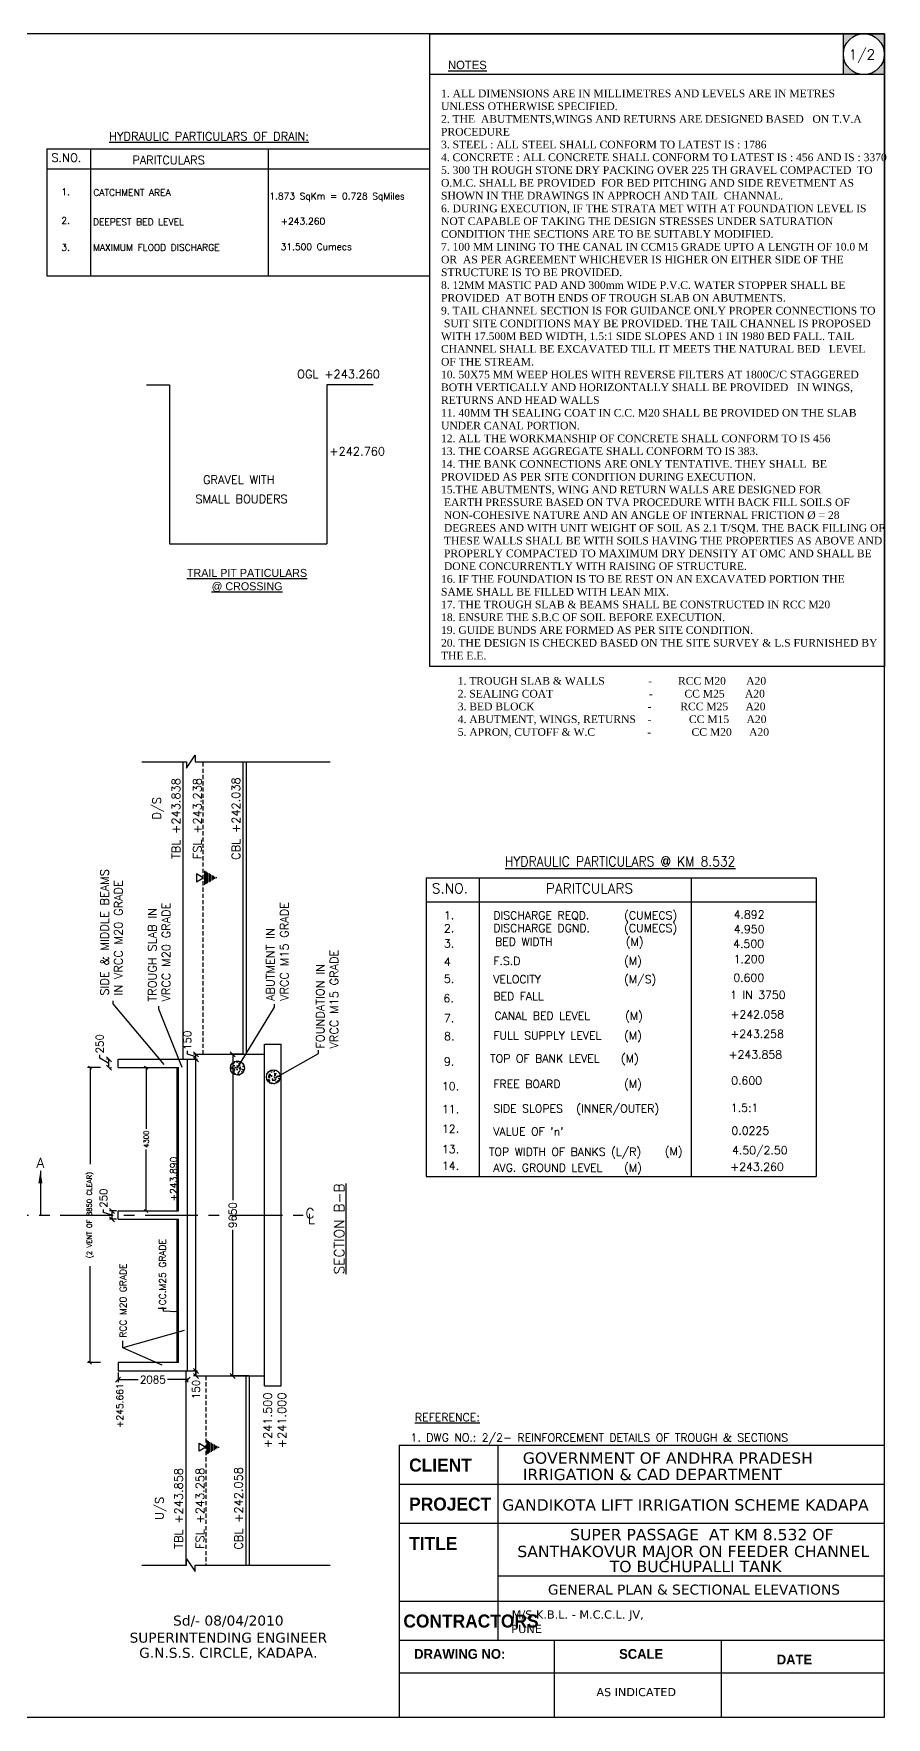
# Model space of a CAD drawing. Header units: inches. Extents: x 103704 to 210066, y -88751 to 89240.
# Drawn here: x 184495 to 210066, y -88142 to -37647 of the extents above; entities that cross this region are included whole.
import ezdxf
from ezdxf.enums import TextEntityAlignment as Align

# ---------------------------------------------------------------- set-up
doc = ezdxf.new("R2010")
doc.units = ezdxf.units.IN
doc.header["$LTSCALE"] = 100
doc.header["$MEASUREMENT"] = 0
doc.header["$PDMODE"] = 3
doc.linetypes.add('CENTER', pattern=[50.8, 31.75, -6.35, 6.35, -6.35])
doc.linetypes.add('DASHED2', pattern=[0.375, 0.25, -0.125])
for name, color, linetype in [('CAPTION', 242, 'Continuous'), ('Center Line', 7, 'CENTER'), ('Dim', 7, 'Continuous'), ('DIMEN', 7, 'Continuous'), ('HATCH', 8, 'Continuous'), ('HIDDEN LIGHT', 31, 'DASHED2'), ('SHEET', 3, 'Continuous'), ('Text', 7, 'Continuous')]:
    doc.layers.add(name, color=color, linetype=linetype)
doc.styles.add('ARIAL', font='times.ttf')
doc.styles.add('CITYBLUEPR', font='cityb___.ttf')
doc.styles.add('ROMANS', font='romans')
doc.styles.add('ROMANT', font='romant')
doc.styles.add('SIMPLEX', font='SIMPLEX.shx', dxfattribs={"height": 300})
doc.styles.get("Standard").update_dxf_attribs({"font": ''})
doc.styles.add('VERDANA', font='verdana.ttf')
doc.styles.get('Standard').set_extended_font_data('Univers Extended')
doc.dimstyles.new('Raj-50', dxfattribs={"dimscale": 50, "dimtxt": 2, "dimasz": 1.25, "dimexe": 1, "dimexo": 0.625, "dimtad": 0, "dimtxsty": 'ROMANS', "dimblk": 'OBLIQUE', "dimcen": 1.25, "dimclrd": 256, "dimclre": 256, "dimclrt": 256, "dimadec": 0, "dimazin": 0, "dimtfac": 1, "dimtmove": 1, "dimatfit": 3, "dimfxl": 1, "dimlwd": -1, "dimlwe": -1, "dimarcsym": 0})
doc.dimstyles.new('Raj-75', dxfattribs={"dimscale": 75, "dimtxt": 2, "dimasz": 1.25, "dimexe": 1, "dimexo": 0.625, "dimtad": 0, "dimtxsty": 'ROMANS', "dimblk": 'OBLIQUE', "dimcen": 1.25, "dimclrd": 256, "dimclre": 256, "dimclrt": 256, "dimadec": 0, "dimazin": 0, "dimtfac": 1, "dimtmove": 1, "dimatfit": 3, "dimfxl": 1, "dimlwd": -1, "dimlwe": -1, "dimarcsym": 0})

# ---------------------------------------------------------------- blocks, each defined once
blk = doc.blocks.new('_Oblique')
at = {"color": 0, "linetype": 'ByBlock', "lineweight": -2}
blk.add_line((-0.5, -0.5), (0.5, 0.5), dxfattribs=at)
blk = doc.blocks.new('*D71')
at = {"layer": 'Defpoints', "color": 0, "transparency": 16777216}
for p in [(190821, -68255), (190463, -77905), (190999, -77905)]:
    blk.add_point(p, dxfattribs=at)
at = {"layer": 'Dim', "transparency": 16777216}
for p, q in [((190774, -68255), (190388, -68255)), ((190463, -68255), (190463, -72636)), ((190463, -77905), (190463, -73523)), ((190952, -77905), (190388, -77905))]:
    blk.add_line(p, q, dxfattribs=at)
at = {"layer": 'Dim', "transparency": 16777216, "xscale": 150, "yscale": 150, "zscale": 150}
for p, rotation in [((190463, -68255), 90), ((190463, -77905), 270)]:
    blk.add_blockref('_Oblique', p, dxfattribs=dict(at, rotation=rotation))
at = {"layer": 'Dim', "transparency": 16777216, "insert": (190463, -73080), "char_height": 225, "attachment_point": 5, "rotation": 90, "style": 'ROMANS'}
blk.add_mtext('9650', dxfattribs=at)
blk = doc.blocks.new('*D80')
at = {"layer": 'Defpoints', "color": 0, "transparency": 16777216}
for p in [(189362, -68255), (189404, -68255), (189404, -68405)]:
    blk.add_point(p, dxfattribs=at)
at = {"layer": 'Dim', "transparency": 16777216}
for p, q in [((189104, -68252), (189104, -68158)), ((189362, -68330), (189104, -68252)), ((189358, -68255), (189287, -68255)), ((189358, -68405), (189287, -68405)), ((189362, -68405), (189362, -68255))]:
    blk.add_line(p, q, dxfattribs=at)
at = {"layer": 'Dim', "transparency": 16777216, "xscale": 150, "yscale": 150, "zscale": 150}
for p, rotation in [((189362, -68255), 90), ((189362, -68405), 270)]:
    blk.add_blockref('_Oblique', p, dxfattribs=dict(at, rotation=rotation))
at = {"layer": 'Dim', "transparency": 16777216, "insert": (189104, -67838), "char_height": 225, "attachment_point": 5, "rotation": 90, "style": 'ROMANS'}
blk.add_mtext('150', dxfattribs=at)
blk = doc.blocks.new('*D81')
at = {"layer": 'Defpoints', "color": 0, "transparency": 16777216}
for p in [(189404, -77755), (189362, -77905), (189404, -77905)]:
    blk.add_point(p, dxfattribs=at)
at = {"layer": 'Dim', "transparency": 16777216}
for p, q in [((189358, -77755), (189287, -77755)), ((189362, -77755), (189362, -77905)), ((189358, -77905), (189287, -77905))]:
    blk.add_line(p, q, dxfattribs=at)
at = {"layer": 'Dim', "transparency": 16777216, "xscale": 150, "yscale": 150, "zscale": 150}
for p, rotation in [((189362, -77755), 90), ((189362, -77905), 270)]:
    blk.add_blockref('_Oblique', p, dxfattribs=dict(at, rotation=rotation))
at = {"layer": 'Dim', "transparency": 16777216, "insert": (189363, -78308), "char_height": 225, "attachment_point": 5, "rotation": 90, "style": 'ROMANS'}
blk.add_mtext('150', dxfattribs=at)
blk = doc.blocks.new('*D82')
at = {"layer": 'Defpoints', "color": 0, "transparency": 16777216}
for p in [(187024, -77755), (187024, -78014), (189109, -77931)]:
    blk.add_point(p, dxfattribs=at)
at = {"layer": 'Dim', "transparency": 16777216}
for p, q in [((187024, -77801), (187024, -78089)), ((187024, -78014), (187624, -78014)), ((189109, -78014), (188510, -78014)), ((189109, -77978), (189109, -78089))]:
    blk.add_line(p, q, dxfattribs=at)
at = {"layer": 'Dim', "transparency": 16777216, "xscale": 150, "yscale": 150, "zscale": 150, "rotation": 180}
blk.add_blockref('_Oblique', (187024, -78014), dxfattribs=at)
at = {"layer": 'Dim', "transparency": 16777216, "xscale": 150, "yscale": 150, "zscale": 150}
blk.add_blockref('_Oblique', (189109, -78014), dxfattribs=at)
at = {"layer": 'Dim', "transparency": 16777216, "insert": (188067, -78014), "char_height": 225, "attachment_point": 5, "style": 'ROMANS'}
blk.add_mtext('2085', dxfattribs=at)
blk = doc.blocks.new('Water Level')
for p, q in [((595, -94), (-595, -94)), ((523, -219), (-523, -219)), ((451, -344), (-451, -344)), ((379, -469), (-379, -469)), ((307, -594), (-307, -594)), ((234, -719), (-234, -719)), ((162, -844), (-162, -844)), ((90, -969), (-90, -969)), ((41, -1094), (-36, -1094))]:
    blk.add_line(p, q)
blk.add_lwpolyline([(342, 592), (-342, 592), (0, 0)], close=True)
blk = doc.blocks.new('*D84')
at = {"layer": 'Defpoints', "color": 0, "transparency": 16777216}
for p in [(186752, -68405), (186752, -68405), (186752, -68655)]:
    blk.add_point(p, dxfattribs=at)
at = {"layer": 'Dim', "transparency": 16777216}
for p, q in [((186474, -68372), (186474, -68278)), ((186752, -68530), (186474, -68372)), ((186705, -68405), (186677, -68405)), ((186752, -68655), (186752, -68405)), ((186799, -68655), (186827, -68655))]:
    blk.add_line(p, q, dxfattribs=at)
at = {"layer": 'Dim', "transparency": 16777216, "xscale": 150, "yscale": 150, "zscale": 150}
for p, rotation in [((186752, -68405), 90), ((186752, -68655), 270)]:
    blk.add_blockref('_Oblique', p, dxfattribs=dict(at, rotation=rotation))
at = {"layer": 'Dim', "transparency": 16777216, "insert": (186474, -67942), "char_height": 225, "attachment_point": 5, "rotation": 90, "style": 'ROMANS'}
blk.add_mtext('250', dxfattribs=at)
blk = doc.blocks.new('*D91')
at = {"layer": 'Defpoints', "color": 0, "transparency": 16777216}
for p in [(186847, -72955), (187024, -72955), (187024, -73205)]:
    blk.add_point(p, dxfattribs=at)
at = {"layer": 'Dim', "transparency": 16777216}
for p, q in [((186589, -73002), (186589, -72908)), ((186847, -73080), (186589, -73002)), ((186978, -72955), (186772, -72955)), ((186978, -73205), (186772, -73205)), ((186847, -73205), (186847, -72955))]:
    blk.add_line(p, q, dxfattribs=at)
at = {"layer": 'Dim', "transparency": 16777216, "xscale": 150, "yscale": 150, "zscale": 150}
for p, rotation in [((186847, -72955), 90), ((186847, -73205), 270)]:
    blk.add_blockref('_Oblique', p, dxfattribs=dict(at, rotation=rotation))
at = {"layer": 'Dim', "transparency": 16777216, "insert": (186589, -72572), "char_height": 225, "attachment_point": 5, "rotation": 90, "style": 'ROMANS'}
blk.add_mtext('250', dxfattribs=at)
blk = doc.blocks.new('*D92')
at = {"layer": 'Defpoints', "color": 0, "transparency": 16777216}
for p in [(186545, -68655), (186187, -77505), (186545, -77505)]:
    blk.add_point(p, dxfattribs=at)
at = {"layer": 'Dim', "transparency": 16777216}
for p, q in [((186498, -68655), (186112, -68655)), ((186187, -68655), (186187, -71550)), ((186187, -77505), (186187, -74609)), ((186498, -77505), (186112, -77505))]:
    blk.add_line(p, q, dxfattribs=at)
at = {"layer": 'Dim', "transparency": 16777216, "xscale": 93.75, "yscale": 93.75, "zscale": 93.75}
for p, rotation in [((186187, -68655), 90), ((186187, -77505), 270)]:
    blk.add_blockref('_Oblique', p, dxfattribs=dict(at, rotation=rotation))
at = {"layer": 'Dim', "transparency": 16777216, "insert": (186187, -73080), "char_height": 150, "attachment_point": 5, "rotation": 90, "style": 'ROMANS'}
blk.add_mtext('(2 VENT OF 8850 CLEAR)', dxfattribs=at)
blk = doc.blocks.new('*D95')
at = {"layer": 'Defpoints', "color": 0, "transparency": 16777216}
for p in [(187929, -68655), (187870, -72955), (187929, -72955)]:
    blk.add_point(p, dxfattribs=at)
at = {"layer": 'Dim', "transparency": 16777216}
for p, q in [((187883, -68655), (187795, -68655)), ((187870, -68655), (187870, -70493)), ((187870, -72955), (187870, -71116)), ((187883, -72955), (187795, -72955))]:
    blk.add_line(p, q, dxfattribs=at)
at = {"layer": 'Dim', "transparency": 16777216, "xscale": 93.75, "yscale": 93.75, "zscale": 93.75}
for p, rotation in [((187870, -68655), 90), ((187870, -72955), 270)]:
    blk.add_blockref('_Oblique', p, dxfattribs=dict(at, rotation=rotation))
at = {"layer": 'Dim', "transparency": 16777216, "insert": (187870, -70805), "char_height": 150, "attachment_point": 5, "rotation": 90, "style": 'ROMANS'}
blk.add_mtext('4300', dxfattribs=at)

msp = doc.modelspace()

# ---------------------------------------------------------------- hatches: boundary and pattern name
h = msp.add_hatch(color=0)
h.paths.add_polyline_path([(209391.415, -38875.45, -0.414213562), (208777.017, -38261.052, -0.414213562), (209391.415, -37646.654), (208776.487, -37646.654), (208776.487, -38875.45)])
h.paths.add_polyline_path([(210005.813, -38261.052, -0.414213562), (209391.415, -38875.45), (210007.474, -38875.45), (210007.474, -37646.654), (209391.415, -37646.654, -0.414213562)])
h = msp.add_hatch()
h.set_pattern_fill('AR-CONC', color=0, scale=30, style=0)
h.set_pattern_definition([(50, (-11330.63, -9918.68), (215.17805, -18.82564), [22.5, -247.5]), (355, (-11330.63, -9918.68), (-41.6254, 225.65764), [18, -198]), (100.4514, (-11312.7, -9920.25), (173.55281, 206.83186), [19.12206, -210.34263]), (46.1842, (-11330.63, -9858.68), (320.1723, -49.6557), [33.75, -371.25]), (96.6356, (-11303.95, -9862.82), (280.3988, 292.23536), [28.6831, -315.5139]), (351.1842, (-11330.63, -9858.68), (280.3986, 292.2356), [27, -297]), (21, (-11300.63, -9873.68), (179.07212, -120.78567), [22.5, -247.5]), (326, (-11300.63, -9873.68), (72.9946, 217.54501), [18, -198]), (71.4514, (-11285.7, -9883.75), (252.06679, 96.75915), [19.12206, -210.34263]), (37.5, (-11330.63, -9918.68), (3.647957, 99.868156), [0, -195.6, 0, -201, 0, -198.75]), (7.5, (-11330.63, -9918.68), (78.92086, 118.323514), [0, -114.6, 0, -191.1, 0, -75.75]), (327.5, (-11397.53, -9918.68), (160.14673, -6.76646), [0, -75, 0, -234, 0, -310.5]), (317.5, (-11427.53, -9918.68), (174.95585, 30.031495), [0, -97.5, 0, -155.4, 0, -220.5])])
edge = h.paths.add_edge_path()
edge.add_arc((190605.273, -68668.077), 211.939, 0, 360)
h = msp.add_hatch()
h.set_pattern_fill('AR-CONC', color=0, scale=30, style=0)
h.set_pattern_definition([(50, (-12112.88, -10230.61), (215.17805, -18.82564), [22.5, -247.5]), (355, (-12112.88, -10230.61), (-41.6254, 225.65764), [18, -198]), (100.4514, (-12094.94, -10232.18), (173.55281, 206.83186), [19.12206, -210.34263]), (46.1842, (-12112.88, -10170.6), (320.1723, -49.6557), [33.75, -371.25]), (96.6356, (-12086.2, -10174.75), (280.3988, 292.23536), [28.6831, -315.5139]), (351.1842, (-12112.88, -10170.6), (280.3986, 292.2356), [27, -297]), (21, (-12082.88, -10185.61), (179.07212, -120.78567), [22.5, -247.5]), (326, (-12082.88, -10185.61), (72.9946, 217.54501), [18, -198]), (71.4514, (-12067.95, -10195.68), (252.06679, 96.75915), [19.12206, -210.34263]), (37.5, (-12112.876, -10230.61), (3.647957, 99.868156), [0, -195.6, 0, -201, 0, -198.75]), (7.5, (-12112.88, -10230.61), (78.92086, 118.323514), [0, -114.6, 0, -191.1, 0, -75.75]), (327.5, (-12179.78, -10230.61), (160.14673, -6.766462), [0, -75, 0, -234, 0, -310.5]), (317.5, (-12209.78, -10230.61), (174.95585, 30.031495), [0, -97.5, 0, -155.4, 0, -220.5])])
edge = h.paths.add_edge_path()
edge.add_arc((191686.758, -68931.831), 211.939, 0, 360)

# ---------------------------------------------------------------- linework, layer by layer
at = {"color": 0, "ltscale": 5}
for p, q in [((200342.503, -37646.654), (210008.232, -37646.654)), ((188981.382, -68404.501), (188981.382, -59483.283)), ((190781.382, -68254.501), (190781.382, -59483.283)), ((190881.382, -68254.501), (190881.382, -59483.283)), ((187024.382, -68654.501), (187024.382, -68404.501)), ((187024.382, -68404.501), (189404.382, -68404.501)), ((187024.382, -68654.501), (188834.382, -68654.501)), ((188794.382, -72954.501), (188794.382, -68654.501)), ((188834.382, -72954.501), (188834.382, -68654.501)), ((189109.382, -77754.501), (189109.382, -68404.501)), ((189359.382, -77904.501), (189359.382, -68254.501)), ((191419.382, -77904.501), (191419.382, -68254.501)), ((187024.382, -72954.501), (188834.382, -72954.501)), ((187024.382, -73204.501), (187024.382, -72954.501)), ((187024.382, -73204.501), (188834.382, -73204.501)), ((188794.382, -77504.501), (188794.382, -73204.501)), ((188834.382, -77504.501), (188834.382, -73204.501)), ((188834.382, -77504.501), (187024.382, -77504.501)), ((187024.382, -77754.501), (189404.382, -77754.501)), ((189061.382, -77754.501), (189061.382, -83578.97)), ((190861.382, -77904.501), (190861.382, -83578.97)), ((190961.382, -77904.501), (190961.382, -83578.97))]:
    msp.add_line(p, q, dxfattribs=at)
at = {"color": 0}
for p, q in [((208776.487, -38875.45), (208776.487, -37646.654)), ((209997.706, -38188.212), (210005.018, -38188.212)), ((210001.345, -38218.212), (210005.018, -38218.212)), ((210007.474, -38875.45), (196378.026, -38875.45)), ((184884.826, -41104.451), (196378.51, -41104.451)), ((184884.826, -41104.451), (184884.826, -44908.969)), ((186203.075, -41104.451), (186203.075, -44908.969)), ((191525.726, -41104.451), (191525.726, -44908.969)), ((184884.826, -41702.26), (196378.51, -41702.26)), ((184884.826, -44908.969), (196378.51, -44908.969)), ((196269.267, -62967.689), (207960.992, -62967.689)), ((196269.267, -62967.689), (196269.267, -71923.303)), ((197851.166, -62967.689), (197851.166, -71923.303)), ((204214.426, -62967.689), (204214.426, -71923.303)), ((207960.992, -62967.689), (207960.992, -71923.303)), ((196269.267, -63685.059), (207960.992, -63685.059)), ((191419.382, -78204.501), (191419.382, -67954.501)), ((191419.382, -67954.501), (191919.382, -67954.501)), ((191919.382, -78204.501), (191919.382, -67954.501)), ((189359.382, -68254.501), (191419.382, -68254.501)), ((196269.267, -71923.303), (207960.992, -71923.303)), ((189359.382, -77904.501), (191419.382, -77904.501)), ((191419.382, -78204.501), (191919.382, -78204.501))]:
    msp.add_line(p, q, dxfattribs=at)
at = {"color": 0, "ltscale": 5}
for points in [[(187739.843, -59483.283), (189078.013, -59483.283), (189078.013, -59671.839), (189335.507, -59289.387), (189335.507, -59483.283), (193384.128, -59483.283)], [(187739.843, -83578.97), (189078.013, -83578.97), (189078.013, -83390.414), (189335.507, -83772.866), (189335.507, -83578.97), (193384.128, -83578.97)]]:
    msp.add_lwpolyline(points, dxfattribs=at)
at = {"color": 0}
for centre, radius in [((209391.415, -38261.052), 614.398), ((190605.273, -68668.077), 211.939), ((191686.758, -68931.831), 211.939)]:
    msp.add_circle(centre, radius, dxfattribs=at)
at = {"layer": 'CAPTION', "color": 0}
for p, q in [((187876.328, -48180.644), (188568.808, -48180.644)), ((188568.808, -48180.644), (188568.808, -52951.893)), ((193291.261, -48180.644), (193291.261, -52951.893)), ((194676.222, -48180.644), (193291.261, -48180.644))]:
    msp.add_line(p, q, dxfattribs=at)
at = {"layer": 'Center Line', "color": 0, "ltscale": 0.5}
msp.add_line((139573.518, -73079.501), (192574.911, -73079.501), dxfattribs=at)
at = {"layer": 'Dim', "color": 0}
for p, q in [((188568.808, -52951.893), (193291.261, -52951.893)), ((188232.769, -75866.372), (188466.122, -75866.372)), ((188385.031, -75866.372), (188327.303, -75866.372)), ((188385.031, -75965.007), (188385.031, -75866.372)), ((187024.382, -77504.501), (187024.382, -77754.501))]:
    msp.add_line(p, q, dxfattribs=at)
for points in [[(210008.232, -37646.654), (138151.867, -37646.654), (138151.867, -88142.387), (210008.232, -88142.387)], [(196378.026, -37646.654), (210008.232, -37646.654), (210008.232, -56626.826), (196378.026, -56626.826)]]:
    msp.add_lwpolyline(points, close=True, dxfattribs=at)
at = {"layer": 'HIDDEN LIGHT', "color": 0, "ltscale": 5}
for p, q in [((189581.382, -68254.501), (189581.382, -59483.283)), ((189661.382, -77904.501), (189661.382, -83578.97))]:
    msp.add_line(p, q, dxfattribs=at)
at = {"layer": 'SHEET', "color": 0}
for p, q in [((195454.51, -79982.31), (210008.232, -79982.31)), ((195454.51, -79982.31), (195454.51, -88142.387)), ((198429.102, -85828.901), (198429.102, -79982.31)), ((195454.51, -81151.605), (210008.232, -81151.605)), ((195454.51, -82320.9), (210008.232, -82320.9)), ((198429.102, -83897.73), (210008.232, -83897.73)), ((195454.51, -84659.49), (210008.232, -84659.49)), ((195454.51, -85828.901), (210008.232, -85828.901)), ((200105.927, -85828.901), (200105.927, -88142.387)), ((205116.903, -85828.901), (205116.903, -88142.387)), ((195454.51, -86803.314), (210008.232, -86803.314)), ((195454.51, -88142.387), (210008.232, -88142.387))]:
    msp.add_line(p, q, dxfattribs=at)

# ---------------------------------------------------------------- block references
at = {"layer": 'HATCH', "color": 0, "yscale": 0.3500000000058208, "rotation": 90}
for p, xscale, zscale in [((189581.382, -62962.175), 0.3500000000058208, 0.3500000000058208), ((189661.382, -80043.108), -0.3500000000058208, 0.35)]:
    msp.add_blockref('Water Level', p, dxfattribs=dict(at, xscale=xscale, zscale=zscale))

# ---------------------------------------------------------------- texts
at = {"color": 0}
for s, height, style, p in [('1/2', 300, 'ROMANT', (208934.441, -38419.098)), ('%%UHYDRAULIC PARTICULARS OF DRAIN:', 250, 'ROMANT', (186758.799, -40847.801)), ('S.NO.', 250, 'ROMANS', (185024.972, -41490.542)), ('PARITCULARS', 250, 'ROMANS', (187452.453, -41563.452)), ('1.', 200, 'ROMANS', (185325.04, -42491.206)), ('CATCHMENT AREA', 200, 'ROMANS', (186281.507, -42510.438)), ('1.873 SqKm = 0.728 SqMiles', 200, 'ROMANS', (191561.666, -42616.664)), ('2.', 200, 'ROMANS', (185325.04, -43347.699)), ('DEEPEST BED LEVEL', 200, 'ROMANS', (186273.681, -43394.298)), ('+243.260', 200, 'ROMANS', (191901.612, -43373.052)), ('3.', 200, 'ROMANS', (185325.04, -44158.197)), ('MAXIMUM FLOOD DISCHARGE', 200, 'ROMANS', (186273.681, -44158.197)), ('31.500 Cumecs', 200, 'ROMANS', (191901.612, -44136.952)), ('S.NO.', 300, 'ROMANS', (196437.442, -63430.998)), ('PARITCULARS', 300, 'ROMANS', (199857.47, -63430.998)), ('1.', 240, 'ROMANS', (196797.524, -64210.567)), ('DISCHARGE REQD.', 240, 'ROMANS', (198279.249, -64210.567)), ('(CUMECS)', 240, 'ROMANS', (202201.005, -64210.567)), ('4.892', 240, 'ROMANS', (205486.886, -64185.073)), ('2.', 240, 'ROMANS', (196797.524, -64599.359)), ('DISCHARGE DGND. ', 240, 'ROMANS', (198279.249, -64590.636)), ('(CUMECS)', 240, 'ROMANS', (202201.005, -64590.636)), ('4.950', 240, 'ROMANS', (205486.886, -64623.614)), ('3.', 240, 'ROMANS', (196797.524, -65051.379)), ('BED WIDTH', 240, 'ROMANS', (198331.56, -65002.506)), ('(M)', 240, 'ROMANS', (202253.316, -65002.506)), ('4.500', 240, 'ROMANS', (205473.618, -65061.841)), ('4', 240, 'ROMANS', (196797.524, -65600.054)), ('F.S.D', 240, 'ROMANS', (198279.249, -65577.628)), ('(M)', 240, 'ROMANS', (202201.005, -65577.628)), ('1.200', 240, 'ROMANS', (205487.924, -65521.684)), ('5.', 240, 'ROMANS', (196797.524, -66111.245)), ('VELOCITY', 240, 'ROMANS', (198279.249, -66126.304)), ('(M/S)', 240, 'ROMANS', (202201.005, -66126.304)), ('0.600', 240, 'ROMANS', (205477.304, -66080.207)), ('6.', 240, 'ROMANS', (196784.922, -66696.124)), ('BED FALL', 240, 'ROMANS', (198279.249, -66637.494)), (' 1 IN 3750', 240, 'ROMANS', (205215.982, -66594.626)), ('7.', 240, 'ROMANS', (196797.524, -67290.478)), ('CANAL BED LEVEL', 240, 'ROMANS', (198310.73, -67222.373)), ('(M)', 240, 'ROMANS', (202232.486, -67222.373)), ('+242.058', 240, 'ROMANS', (205393.798, -67179.505)), ('8.', 240, 'ROMANS', (196805.531, -67831.09)), ('FULL SUPPLY LEVEL ', 240, 'ROMANS', (198279.249, -67816.727)), ('(M)', 240, 'ROMANS', (202201.005, -67816.727)), ('+243.258', 240, 'ROMANS', (205387.834, -67765.512)), ('+243.858', 240, 'ROMANS', (205336.328, -68384.056)), ('9.', 240, 'ROMANS', (196797.524, -68594.002)), ('TOP OF BANK LEVEL', 240, 'ROMANS', (198184.4, -68503.52)), ('(M)', 240, 'ROMANS', (202106.156, -68503.52)), ('10.', 240, 'ROMANS', (196738.747, -69333.336)), ('FREE BOARD', 240, 'ROMANS', (198279.249, -69266.432)), ('(M)', 240, 'ROMANS', (202201.005, -69266.432)), ('0.600', 240, 'ROMANS', (205413.225, -69164.228)), ('11.', 240, 'ROMANS', (196738.747, -70020.466)), ('SIDE SLOPES', 240, 'ROMANS', (198279.249, -70005.766)), ('(INNER/OUTER)', 240, 'ROMANS', (200766.929, -70005.766)), ('1.5:1', 240, 'ROMANS', (205402.298, -69980.272)), ('12.', 240, 'ROMANS', (196738.747, -70607.827)), ("VALUE OF 'n'", 240, 'ROMANS', (198279.249, -70692.896)), ('0.0225', 240, 'ROMANS', (205420.584, -70667.402)), ('13.', 240, 'ROMANS', (196738.747, -71221.785)), ('TOP WIDTH OF BANKS (L/R)', 240, 'ROMANS', (198149.076, -71301.936)), ('(M)', 240, 'ROMANS', (203421.341, -71287.087)), ('4.50/2.50', 240, 'ROMANS', (205439.484, -71254.763)), ('14.', 240, 'ROMANS', (196738.747, -71718.798)), ('AVG. GROUND LEVEL', 240, 'ROMANS', (198279.249, -71777.27)), ('(M)', 240, 'ROMANS', (202201.005, -71777.27)), ('+243.260', 240, 'ROMANS', (205386.229, -71751.776)), ('1. DWG NO.: 2/2- REINFORCEMENT DETAILS OF TROUGH & SECTIONS', 240, 'ROMANS', (195793.712, -79873.138))]:
    msp.add_text(s, height=height, dxfattribs=dict(at, style=style)).set_placement(p)
msp.add_text('%%UNOTES', height=252, dxfattribs=at).set_placement((196920.555, -38710.242))
at = {"color": 0, "style": 'ROMANT', "width": 0.9}
msp.add_text('%%UHYDRAULIC PARTICULARS @ KM 8.532', height=300, dxfattribs=at).set_placement((202084.11, -62471.771), align=Align.MIDDLE_CENTER)
at = {"color": 0, "style": 'ROMANS'}
msp.add_text('%%UREFERENCE:', height=240, dxfattribs=at).set_placement((196900.546, -79262.635), align=Align.CENTER)
at = {"color": 0, "style": 'VERDANA', "width": 1}
for s, p in [('Sd/- 08/04/2010', (190332.37, -85390.511)), ('SUPERINTENDING ENGINEER', (190332.37, -85903.351)), ('G.N.S.S. CIRCLE, KADAPA.', (190332.37, -86357.102))]:
    msp.add_text(s, height=300, dxfattribs=at).set_placement(p, align=Align.CENTER)
at = {"color": 0, "ltscale": 200, "attachment_point": 1, "style": 'ARIAL'}
for s, insert, char_height, width in [('1. ALL DIMENSIONS ARE IN MILLIMETRES AND LEVELS ARE IN METRES  UNLESS OTHERWISE SPECIFIED. \\P2. THE  ABUTMENTS,WINGS AND RETURNS ARE DESIGNED BASED   ON T.V.A PROCEDURE \\P3. STEEL : ALL STEEL SHALL CONFORM TO LATEST IS : 1786 \\P4. CONCRETE : ALL CONCRETE SHALL CONFORM TO LATEST IS : 456 AND IS : 3370 \\P5. 300 TH ROUGH STONE DRY PACKING OVER 225 TH GRAVEL COMPACTED  TO O.M.C. SHALL BE PROVIDED  FOR BED PITCHING AND SIDE REVETMENT AS SHOWN IN THE DRAWINGS IN APPROCH AND TAIL  CHANNAL. \\P6. DURING EXECUTION, IF THE STRATA MET WITH AT FOUNDATION LEVEL IS NOT CAPABLE OF TAKING THE DESIGN STRESSES UNDER SATURATION  CONDITION THE SECTIONS ARE TO BE SUITABLY MODIFIED.\\P7. 100 MM LINING TO THE CANAL IN CCM15 GRADE UPTO A LENGTH OF 10.0 M  OR  AS PER AGREEMENT WHICHEVER IS HIGHER ON EITHER SIDE OF THE STRUCTURE IS TO BE PROVIDED. \\P8. 12MM MASTIC PAD AND 300mm WIDE P.V.C. WATER STOPPER SHALL BE  PROVIDED  AT BOTH ENDS OF TROUGH SLAB ON ABUTMENTS.\\P9. TAIL CHANNEL SECTION IS FOR GUIDANCE ONLY PROPER CONNECTIONS TO  SUIT SITE CONDITIONS MAY BE PROVIDED. THE TAIL CHANNEL IS PROPOSED WITH 17.500M BED WIDTH, 1.5:1 SIDE SLOPES AND 1 IN 1980 BED FALL. TAIL CHANNEL SHALL BE EXCAVATED TILL IT MEETS THE NATURAL BED   LEVEL OF THE STREAM. \\P10. 50X75 MM WEEP HOLES WITH REVERSE FILTERS AT 1800C/C STAGGERED  BOTH VERTICALLY AND HORIZONTALLY SHALL BE PROVIDED   IN WINGS, RETURNS AND HEAD WALLS \\P11. 40MM TH SEALING COAT IN C.C. M20 SHALL BE PROVIDED ON THE SLAB  UNDER CANAL PORTION. \\P12. ALL THE WORKMANSHIP OF CONCRETE SHALL CONFORM TO IS 456 \\P13. THE COARSE AGGREGATE SHALL CONFORM TO IS 383. \\P14. THE BANK CONNECTIONS ARE ONLY TENTATIVE. THEY SHALL  BE PROVIDED AS PER SITE CONDITION DURING EXECUTION. \\P\\pi-600,l600;15.THE ABUTMENTS, WING AND RETURN WALLS ARE DESIGNED FOR\\P EARTH PRESSURE BASED ON TVA PROCEDURE WITH BACK FILL SOILS OF\\P NON-COHESIVE NATURE AND AN ANGLE OF INTERNAL FRICTION Ø = 28\\P DEGREES AND WITH UNIT WEIGHT OF SOIL AS 2.1 T/SQM. THE BACK FILLING OF\\P THESE WALLS SHALL BE WITH SOILS HAVING THE PROPERTIES AS ABOVE AND\\P PROPERLY COMPACTED TO MAXIMUM DRY DENSITY AT OMC AND SHALL BE\\P DONE CONCURRENTLY WITH RAISING OF STRUCTURE. \\P\\pi0,l0;16. IF THE FOUNDATION IS TO BE REST ON AN EXCAVATED PORTION THE  SAME SHALL BE FILLED WITH LEAN MIX.\\P17. THE TROUGH SLAB & BEAMS SHALL BE CONSTRUCTED IN RCC M20\\P18. ENSURE THE S.B.C OF SOIL BEFORE EXECUTION.\\P19. GUIDE BUNDS ARE FORMED AS PER SITE CONDITION.\\P20. THE DESIGN IS CHECKED BASED ON THE SITE SURVEY & L.S FURNISHED BY THE E.E.', (196711.253, -39323.541), 229.875745, 13052.08973), ('1. TROUGH SLAB & WALLS               -         RCC M20       A20\\P2. SEALING COAT                                 -           CC M25       A20\\P3. BED BLOCK                                       -          RCC M25      A20\\P4. ABUTMENT, WINGS, RETURNS    -             CC M15      A20  \\P5. APRON, CUTOFF & W.C                  -              CC M20      A20', (197212.224, -56942.971), 229.87574, 10668.27931)]:
    msp.add_mtext(s, dxfattribs=dict(at, insert=insert, char_height=char_height, width=width))
at = {"layer": 'CAPTION', "color": 0, "char_height": 250, "width": 6474.96892, "attachment_point": 1, "style": 'SIMPLEX'}
for s, insert in [('OGL +243.260', (192395.117, -47732.656)), ('+242.760', (193361.356, -50047.37)), ('GRAVEL WITH', (189574.581, -50899.354)), ('SMALL BOUDERS', (189345.748, -51477.6))]:
    msp.add_mtext(s, dxfattribs=dict(at, insert=insert))
at = {"layer": 'Dim', "color": 0, "style": 'ROMANS'}
for s, height, p in [('TBL +243.838', 250, (188960.284, -61187.275)), ('FSL +243.238', 250, (189603.765, -61187.275)), ('CBL +242.038', 250, (190758.163, -61187.275)), ('D/S', 250, (188385.083, -60879.753)), ('+243.890', 200, (188850.335, -71998.558)), ('+245.661', 200, (187237.194, -78796.212)), ('TBL +243.858', 250, (189040.284, -81874.978)), ('FSL +243.258', 250, (189683.765, -81874.978)), ('CBL +242.058', 250, (190838.163, -81874.978)), ('U/S', 250, (188465.083, -81874.978))]:
    msp.add_text(s, height=height, rotation=90, dxfattribs=at).set_placement(p, align=Align.BOTTOM_CENTER)
for s, p in [('+241.500', (191513.127, -78401.092)), ('+241.000', (191937.356, -78401.092))]:
    msp.add_text(s, height=250, rotation=90, dxfattribs=at).set_placement(p, align=Align.MIDDLE_RIGHT)
at = {"layer": 'Dim', "color": 0, "rotation": 90, "style": 'ROMANS'}
for s, insert, char_height, attachment_point in [('SIDE & MIDDLE BEAMS\\PIN VRCC M20 GRADE', (186494.734, -66496.352), 250, 1), ('TROUGH SLAB IN\\PVRCC M20 GRADE', (187925.577, -66675.901), 250, 1), ('ABUTMENT IN\\PVRCC M15 GRADE', (191470.104, -66658.684), 250, 1), ('FOUNDATION IN\\PVRCC M15 GRADE', (192963.526, -68087.833), 250, 1), ('CC.M25 GRADE', (188457.74, -75787.257), 200, 7), ('RCC M20 GRADE', (187274.318, -76754.656), 200, 7)]:
    msp.add_mtext(s, dxfattribs=dict(at, insert=insert, char_height=char_height, attachment_point=attachment_point))
at = {"layer": 'DIMEN', "color": 0, "insert": (190893.965, -54043.487), "char_height": 240, "width": 4836.54371, "attachment_point": 5}
msp.add_mtext('{\\LTRAIL PIT PATICULARS  \\P@ CROSSING }', dxfattribs=at)
at = {"layer": 'SHEET', "color": 0, "width": 1}
for s, height, style, p in [('GOVERNMENT OF ANDHRA PRADESH', 341.04442, 'VERDANA', (199163.619, -80536.373)), ('CLIENT', 389.7651, 'CITYBLUEPR', (195754.281, -80771.719)), ('IRRIGATION & CAD DEPARTMENT', 341.04442, 'VERDANA', (199163.619, -81029.035)), ('PROJECT', 389.7651, 'CITYBLUEPR', (195754.281, -81941.014)), ('GANDIKOTA LIFT IRRIGATION SCHEME KADAPA', 341.04442, 'VERDANA', (198546.966, -81942.178)), ('TITLE', 389.7651, 'CITYBLUEPR', (195754.281, -83122.474)), ('CONTRACTORS', 389.76505, 'CITYBLUEPR', (195582.397, -85448.9)), ('M/S K.B.L. - M.C.C.L. JV,', 246.58214, 'VERDANA', (198830.248, -85182.424)), ('PUNE', 246.5821, 'VERDANA', (198817.888, -85614.321)), ('DRAWING NO:', 292.32379, 'CITYBLUEPR', (195905.328, -86387.003)), ('SCALE', 292.3238, 'CITYBLUEPR', (202050.396, -86387.871)), ('DATE', 292.3238, 'CITYBLUEPR', (206779.499, -86555.27)), ('AS INDICATED', 243.60316, 'VERDANA', (201372.581, -87507.247))]:
    msp.add_text(s, height=height, dxfattribs=dict(at, style=style)).set_placement(p)
at = {"layer": 'SHEET', "color": 0, "style": 'VERDANA', "width": 1}
for s, height, p in [(' SUPER PASSAGE  AT KM 8.532 OF', 341.04442, (204458.04, -82831.465)), ('SANTHAKOVUR MAJOR ON FEEDER CHANNEL ', 341.04442, (204349.386, -83337.583)), ('TO BUCHUPALLI TANK', 341.04442, (204349.386, -83788.532)), ('GENERAL PLAN & SECTIONAL ELEVATIONS', 300, (204296.357, -84461))]:
    msp.add_text(s, height=height, dxfattribs=at).set_placement(p, align=Align.CENTER)
at = {"layer": 'Text', "color": 0, "style": 'ROMANT'}
msp.add_text('A', height=300, dxfattribs=at).set_placement((184696.082, -71753.39), align=Align.BOTTOM_CENTER)
for s, p in [('C', (192643.467, -73175.926)), ('L', (192710.919, -73339.399))]:
    msp.add_text(s, height=300, dxfattribs=at).set_placement(p)
at = {"layer": 'Text', "color": 0, "ltscale": 5, "insert": (193508.976, -73492.357), "char_height": 300, "attachment_point": 2, "rotation": 90, "style": 'ROMANT'}
msp.add_mtext('{\\LSECTION B-B}', dxfattribs=at)

# ---------------------------------------------------------------- dimensions: what is measured, and where the dimension line sits
at = {"layer": 'Dim', "color": 0}
for base, p1, p2, override, picture, middle in [((189361.572, -68254.501), (189404.382, -68404.501), (189404.382, -68254.501), {"dimtxt": 3, "dimasz": 2}, '*D80', (189103.76, -68111.533)), ((187870.409, -72954.501), (187929.382, -68654.501), (187929.382, -72954.501), {"dimfxl": 150}, '*D95', (187870.409, -70804.501)), ((190463.39, -77904.501), (190821.22, -68254.501), (190999.106, -77904.501), {"dimtxt": 3, "dimasz": 2}, '*D71', (190463.39, -73079.501)), ((186846.542, -72954.501), (187024.382, -73204.501), (187024.382, -72954.501), {"dimtxt": 3, "dimasz": 2}, '*D91', (186588.73, -72861.533))]:
    dim = msp.add_linear_dim(base=base, p1=p1, p2=p2, angle=90, dimstyle='Raj-75', override=override, dxfattribs=at)
    dim.commit()
    dim.dimension.update_dxf_attribs({"geometry": picture, "text_midpoint": middle})
for base, p1, p2, angle, picture, middle in [((186751.952, -68404.501), (186751.952, -68654.501), (186751.952, -68404.501), 90, '*D84', (186474.271, -68231.533)), ((189361.572, -77904.501), (189404.382, -77754.501), (189404.382, -77904.501), 270, '*D81', (189363.344, -78307.529))]:
    dim = msp.add_linear_dim(base=base, p1=p1, p2=p2, angle=angle, dimstyle='Raj-75', override={"dimtxt": 3, "dimasz": 2}, dxfattribs=at)
    dim.commit()
    dim.dimension.update_dxf_attribs({"geometry": picture, "text_midpoint": middle, "dimtype": 160})
dim = msp.add_linear_dim(base=(186186.965, -77504.501), p1=(186544.736, -68654.501), p2=(186544.736, -77504.501), angle=90, text='(2 VENT OF <> CLEAR)', dimstyle='Raj-75', override={"dimfxl": 150}, dxfattribs=at)
dim.commit()
dim.dimension.update_dxf_attribs({"geometry": '*D92', "text_midpoint": (186186.965, -73079.501)})
dim = msp.add_linear_dim(base=(187024.382, -78013.61), p1=(189109.382, -77931.17), p2=(187024.382, -77754.501), dimstyle='Raj-75', override={"dimtxt": 3, "dimasz": 2}, dxfattribs=at)
dim.commit()
dim.dimension.update_dxf_attribs({"geometry": '*D82', "text_midpoint": (188066.882, -78013.61)})

# ---------------------------------------------------------------- leaders
at = {"layer": 'Dim', "color": 0, "annotation_type": 0, "has_hookline": 1, "hookline_direction": 0, "text_width": 3380.952, "horizontal_direction": (0, 1, 0)}
msp.add_leader([(191726.634, -68973.629), (193038.84, -68228.107), (193038.84, -68134.357)], dimstyle='Raj-75', override={"dimgap": 0.625, "dimtad": 0}, dxfattribs=at)
at = {"layer": 'Dim', "color": 0}
for points, override in [([(188410.534, -68563.666), (186877.609, -66743.671), (186877.609, -66649.921)], {"dimgap": 0.625, "dimtad": 0}), ([(188951.606, -68654.501), (188251.881, -66903.549), (188251.881, -66809.799)], {"dimgap": 0.625, "dimtad": 0}), ([(190605.273, -68661.698), (191713.69, -66845.974), (191713.69, -66752.224)], {"dimgap": 0.625, "dimtad": 0}), ([(184696.082, -71753.39), (184696.082, -73079.501)], {"dimasz": 5, "dimgap": 0.625, "dimtad": 0})]:
    msp.add_leader(points, dimstyle='Raj-75', override=override, dxfattribs=at)
at = {"layer": 'Dim', "color": 0, "ltscale": 5}
for points in [[(188793.064, -75980.751), (188385.031, -75965.007)], [(189012.891, -76541.337), (187171.282, -77055.749)], [(188351.054, -77584.119), (187171.314, -77063.649), (187170.447, -76850.368)]]:
    msp.add_leader(points, dimstyle='Raj-50', override={"dimasz": 2, "dimgap": 0.625, "dimtad": 0}, dxfattribs=at)

doc.saveas('drawing.dxf')
